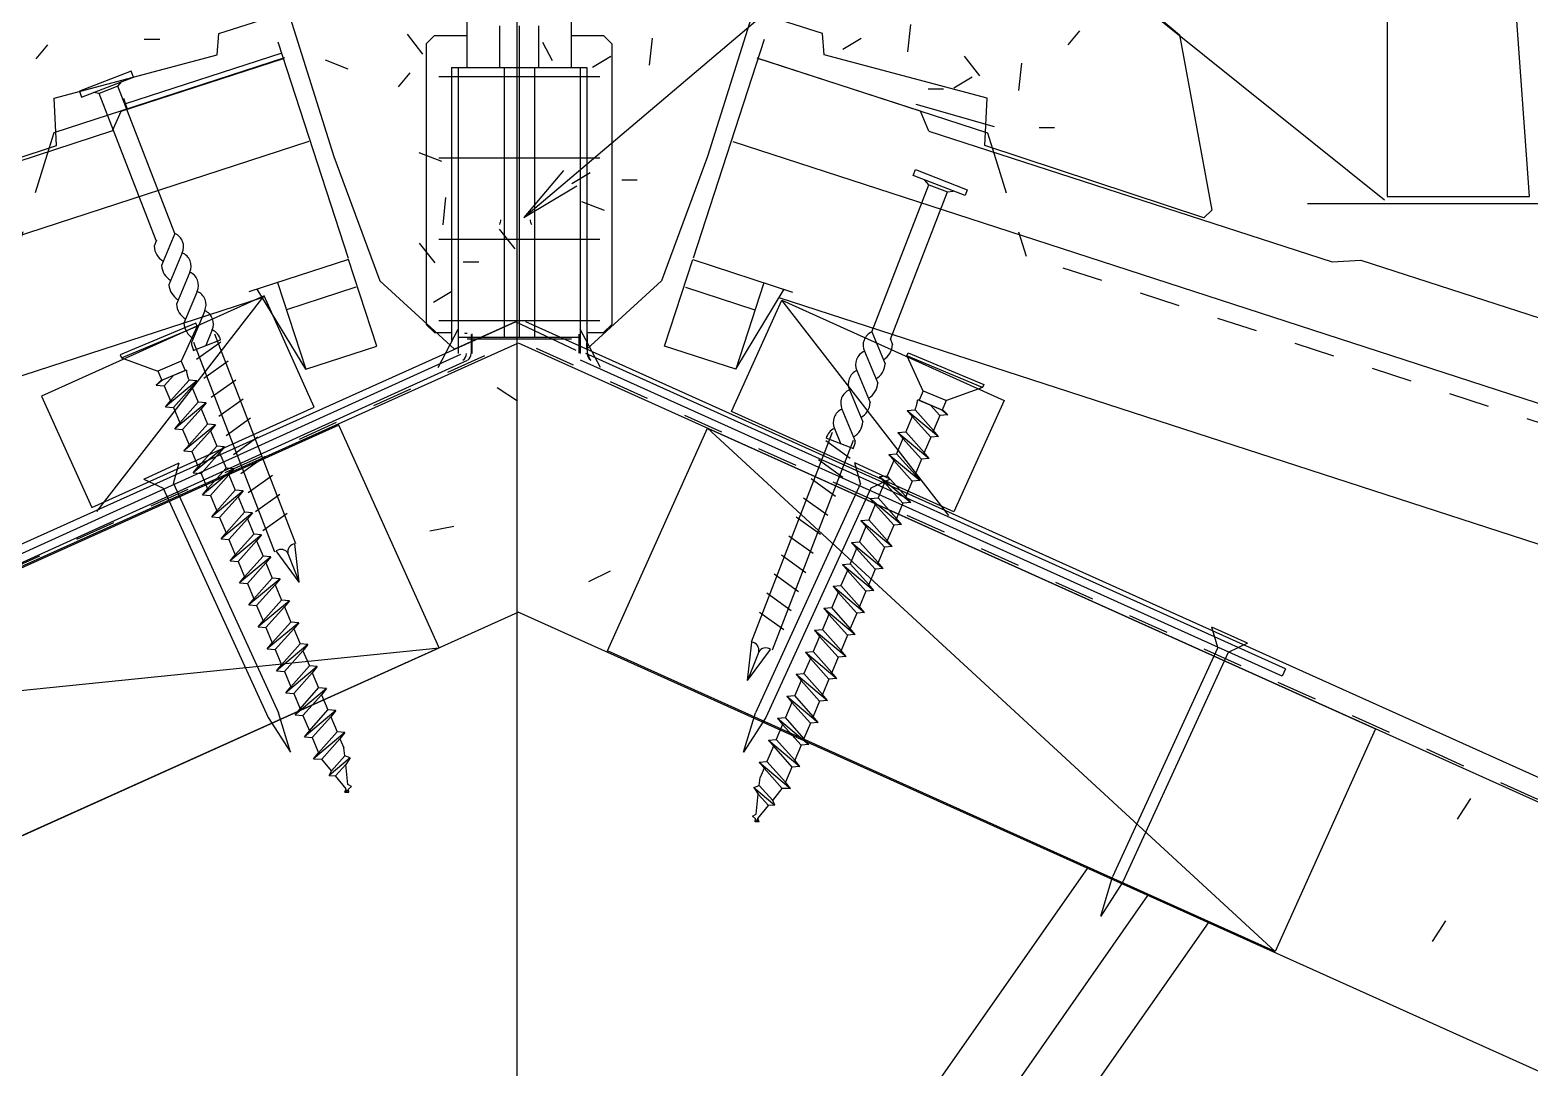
# Model space of a CAD drawing. Extents: x -1727 to 4652, y -2308 to 2357.
# Drawn here: x 663.5 to 847.9, y 470.4 to 597.9 of the extents above; entities that cross this region are included whole.
import ezdxf

# ---------------------------------------------------------------- set-up
doc = ezdxf.new("R2010")
doc.units = 0
doc.header["$LTSCALE"] = 5
for name, pattern in [('DASHDOT', [43, 40, -1, 1, -1]), ('DASHDOTX2', [63, 60, -1, 1, -1]), ('DASHED', [7, 6, -1]), ('DASHED2', [3, 2, -1]), ('DOT', [2, 1, -1])]:
    doc.linetypes.add(name, pattern=pattern)
for name, color, linetype in [('0-1', 7, 'CONTINUOUS'), ('0-2', 7, 'CONTINUOUS'), ('0-3', 7, 'CONTINUOUS'), ('0-4', 7, 'CONTINUOUS')]:
    doc.layers.add(name, color=color, linetype=linetype)

msp = doc.modelspace()

# ---------------------------------------------------------------- linework, layer by layer
at = {"layer": '0-1', "color": 6, "linetype": 'CONTINUOUS'}
for p, q in [((717.2177, 599.4117), (717.2177, 593.2929)), ((730.0177, 599.4117), (730.0177, 593.2929)), ((721.2035, 598.4117), (721.2035, 593.2929)), ((723.6177, 598.4117), (723.6177, 562.5251)), ((726.032, 598.4117), (726.032, 593.2929)), ((712.2177, 596.2117), (713.2177, 597.2117)), ((712.2177, 596.2117), (712.2177, 561.7251)), ((713.2177, 597.2117), (717.2177, 597.2117)), ((730.0177, 597.2117), (734.0177, 597.2117)), ((734.0177, 597.2117), (735.0177, 596.2117)), ((735.0177, 596.2117), (735.0177, 561.7251)), ((715.3381, 593.2929), (731.9693, 593.2929)), ((715.3381, 593.2929), (715.3381, 559.8059)), ((716.1537, 593.2929), (716.1537, 558.1592)), ((721.7952, 593.2929), (721.7952, 560.1592)), ((723.6537, 593.2929), (723.6537, 560.1592)), ((725.5123, 593.2929), (725.5123, 560.1592)), ((731.1537, 593.2929), (731.1537, 558.1592)), ((731.9693, 593.2929), (731.9693, 559.8059)), ((712.2177, 561.7251), (713.2177, 560.7251)), ((713.2177, 560.7251), (715.3022, 560.7251)), ((713.6937, 556.4422), (716.1537, 561.1595)), ((717.746, 560.4873), (717.746, 558.1595)), ((717.8372, 560.5688), (717.8372, 558.151)), ((730.9607, 560.5337), (730.9607, 558.2059)), ((733.6138, 556.4422), (731.1537, 561.1595)), ((731.1537, 560.5337), (731.1537, 558.6808)), ((731.9333, 560.7251), (734.0177, 560.7251)), ((732.0123, 560.4873), (732.0123, 558.1595)), ((734.0177, 560.7251), (735.0177, 561.7251)), ((715.3381, 559.8059), (715.3637, 559.6445)), ((716.1537, 560.1592), (731.1537, 560.1592)), ((717.2537, 559.9592), (730.0537, 559.9592)), ((731.9693, 559.8059), (731.9438, 559.6445)), ((630.7644, 519.2153), (716.4807, 558.0576)), ((631.1771, 518.3048), (717.3041, 557.333)), ((817.3986, 518.49), (731.1879, 557.333)), ((817.8092, 519.4015), (731.8399, 558.1358)), ((817.8092, 519.4015), (817.3986, 518.49)), ((817.8092, 519.4015), (817.3986, 518.49))]:
    msp.add_line(p, q, dxfattribs=at)
at = {"layer": '0-1', "color": 7, "linetype": 'CONTINUOUS'}
for p, q in [((709.8701, 597.385), (711.7657, 594.9473)), ((771.7275, 598.5736), (771.3661, 595.2332)), ((792.5062, 597.7836), (791.0615, 596.0684)), ((665.6712, 596.0712), (664.2266, 594.356)), ((679.4616, 596.747), (677.5657, 596.7472)), ((726.5018, 596.3842), (727.7021, 594.1331)), ((739.993, 596.9035), (739.6315, 593.5632)), ((765.6785, 596.8588), (763.4214, 595.5048)), ((702.6247, 593.0973), (699.8261, 594.181)), ((734.8942, 594.64), (732.6371, 593.286)), ((778.3176, 594.6909), (780.2133, 592.2531)), ((785.3736, 593.8119), (785.0122, 590.4715)), ((710.2082, 592.6453), (708.7635, 590.9301)), ((779.3247, 592.0971), (777.0676, 590.7431)), ((775.7894, 590.6285), (773.8935, 590.6287)), ((789.4355, 585.8668), (787.5397, 585.867)), ((714.1494, 581.7392), (711.3508, 582.8229)), ((732.354, 580.359), (730.0969, 579.005)), ((738.152, 579.4549), (736.2561, 579.4551)), ((714.6004, 577.3155), (714.239, 573.9751)), ((734.1427, 575.7076), (731.3441, 576.7912)), ((721.1905, 573.4328), (723.0862, 570.9951)), ((711.3597, 571.7248), (713.2554, 569.287)), ((718.6623, 569.3704), (716.7664, 569.3706)), ((671.7181, 538.7489), (692.2869, 565.2223)), ((715.3767, 565.7659), (713.1195, 564.4119)), ((776.4664, 538.2322), (755.9023, 564.7093)), ((102.9661, 282.9583), (723.1989, 562.0598)), ((723.1989, 562.0598), (715.6989, 558.6813)), ((730.6237, 558.5191), (723.1989, 562.0598)), ((1342.477, 283.9495), (724.4469, 562.0598))]:
    msp.add_line(p, q, dxfattribs=at)
at = {"layer": '0-1', "color": 4, "linetype": 'CONTINUOUS'}
for p, q in [((675.9411, 592.8467), (669.5807, 590.3851)), ((669.8655, 589.6492), (676.2259, 592.1108)), ((676.2259, 592.1108), (675.9411, 592.8467)), ((669.5807, 590.3851), (669.8655, 589.6492)), ((672.0299, 590.1048), (671.3029, 590.2055)), ((672.0299, 590.1048), (671.3029, 590.2055)), ((674.3196, 590.991), (672.0299, 590.1048)), ((679.0307, 572.0157), (672.0299, 590.1048)), ((674.3196, 590.991), (674.7885, 591.5545)), ((681.3201, 572.9028), (674.3196, 590.991)), ((772.0745, 580.0053), (772.3593, 580.7412)), ((772.3593, 580.7412), (778.7197, 578.2796)), ((778.4349, 577.5437), (772.0745, 580.0053)), ((773.9808, 578.8855), (773.5119, 579.449)), ((766.9803, 560.7973), (773.9808, 578.8855)), ((769.2697, 559.9102), (776.2705, 577.9993)), ((773.9808, 578.8855), (776.2705, 577.9993)), ((776.2705, 577.9993), (776.9975, 578.1)), ((776.2705, 577.9993), (776.9975, 578.1)), ((778.7197, 578.2796), (778.4349, 577.5437)), ((679.0749, 572.0867), (678.7634, 571.3419)), ((681.3201, 572.9028), (679.6787, 568.9769)), ((682.2383, 570.5304), (680.5969, 566.6046)), ((682.2383, 570.5304), (680.5969, 566.6046)), ((683.1564, 568.158), (681.515, 564.2323)), ((683.1564, 568.158), (681.515, 564.2323)), ((684.0745, 565.7857), (682.4332, 561.8599)), ((684.0745, 565.7857), (682.4332, 561.8599)), ((684.9927, 563.4133), (683.3513, 559.4875)), ((684.9927, 563.4133), (683.3513, 559.4875)), ((683.8895, 561.8919), (674.6159, 557.9865)), ((674.7773, 557.6033), (684.0508, 561.5087)), ((684.0508, 561.5087), (682.0876, 557.2073)), ((684.0508, 561.5087), (683.8895, 561.8919)), ((685.9109, 561.041), (685.1117, 559.1297)), ((685.9109, 561.041), (685.1117, 559.1297)), ((686.1941, 560.559), (696.1602, 534.8084)), ((766.9803, 560.7973), (768.6217, 556.8715)), ((683.5505, 558.5255), (686.9396, 559.8371)), ((683.5941, 559.5528), (693.5602, 533.8021)), ((686.9825, 559.5634), (683.99, 557.4163)), ((769.2255, 559.9812), (769.537, 559.2364)), ((674.6159, 557.9865), (674.7773, 557.6033)), ((674.7773, 557.6033), (679.2103, 555.9956)), ((682.0796, 557.2039), (679.2103, 555.9956)), ((682.0796, 557.2039), (682.5667, 556.0473)), ((687.8887, 557.222), (684.8962, 555.075)), ((766.0622, 558.4249), (767.7036, 554.4991)), ((766.0622, 558.4249), (767.7036, 554.4991)), ((771.3021, 557.8691), (771.4635, 558.2523)), ((771.3021, 557.8691), (773.2653, 553.5677)), ((780.5757, 553.9637), (771.3021, 557.8691)), ((771.4635, 558.2523), (780.7371, 554.3469)), ((679.2343, 556.0057), (679.7295, 554.8297)), ((682.7353, 556.1183), (679.5527, 554.778)), ((682.5747, 556.0507), (679.6974, 554.839)), ((681.144, 555.4482), (680.0058, 554.1736)), ((765.144, 556.0526), (766.7854, 552.1268)), ((765.144, 556.0526), (766.7854, 552.1268)), ((679.7848, 554.8757), (679.0407, 554.2556)), ((679.0407, 554.2556), (679.5527, 554.778)), ((679.0407, 554.2556), (680.0058, 554.1736)), ((679.7214, 554.849), (679.7295, 554.8297)), ((680.0058, 554.1736), (680.7829, 552.3284)), ((684.0244, 554.7954), (680.1672, 551.5807)), ((680.7829, 552.3284), (683.0593, 554.8774)), ((683.4087, 554.0478), (681.1323, 551.4987)), ((684.0244, 554.7954), (683.0593, 554.8774)), ((684.0244, 554.7954), (683.4087, 554.0478)), ((683.4087, 554.0478), (684.1971, 552.1758)), ((688.7948, 554.8806), (685.8023, 552.7336)), ((764.2259, 553.6802), (765.8672, 549.7544)), ((764.2259, 553.6802), (765.8672, 549.7544)), ((773.2734, 553.5643), (772.7863, 552.4076)), ((773.2734, 553.5643), (776.1427, 552.3559)), ((780.5757, 553.9637), (776.1427, 552.3559)), ((780.7371, 554.3469), (780.5757, 553.9637)), ((680.1672, 551.5807), (680.7829, 552.3284)), ((680.1672, 551.5807), (681.1323, 551.4987)), ((681.1323, 551.4987), (681.9206, 549.6268)), ((685.1621, 552.0938), (681.305, 548.8791)), ((681.9206, 549.6268), (684.1971, 552.1758)), ((684.5465, 551.3462), (682.27, 548.7971)), ((685.1621, 552.0938), (684.1971, 552.1758)), ((685.1621, 552.0938), (684.5465, 551.3462)), ((684.5465, 551.3462), (685.3348, 549.4742)), ((689.701, 552.5393), (686.7085, 550.3923)), ((763.3077, 551.3078), (764.9491, 547.3821)), ((763.3077, 551.3078), (764.9491, 547.3821)), ((771.3286, 551.1558), (772.2936, 551.2378)), ((774.5701, 548.6887), (772.2936, 551.2378)), ((772.6177, 552.4786), (775.8002, 551.1384)), ((772.7782, 552.411), (775.6556, 551.1993)), ((774.209, 551.8085), (775.3472, 550.534)), ((775.5682, 551.2361), (776.3122, 550.616)), ((776.1187, 552.366), (775.6235, 551.19)), ((681.305, 548.8791), (681.9206, 549.6268)), ((686.2998, 549.3922), (682.4427, 546.1775)), ((683.0584, 546.9252), (685.3348, 549.4742)), ((686.2998, 549.3922), (685.3348, 549.4742)), ((686.2998, 549.3922), (685.6842, 548.6446)), ((690.6072, 550.1979), (687.6146, 548.051)), ((771.9443, 550.4081), (771.1559, 548.5362)), ((771.3286, 551.1558), (771.9443, 550.4081)), ((771.3286, 551.1558), (775.1857, 547.941)), ((771.9443, 550.4081), (774.2207, 547.8591)), ((775.3472, 550.534), (774.5701, 548.6887)), ((776.3122, 550.616), (775.3472, 550.534)), ((775.6316, 551.2094), (775.6235, 551.19)), ((776.3122, 550.616), (775.8002, 551.1384)), ((681.305, 548.8791), (682.27, 548.7971)), ((682.27, 548.7971), (683.0584, 546.9252)), ((685.6842, 548.6446), (683.4078, 546.0955)), ((685.6842, 548.6446), (686.4725, 546.7726)), ((691.5133, 547.8565), (688.5208, 545.7096)), ((762.1063, 548.4535), (752.1403, 522.7029)), ((764.7499, 546.42), (761.3608, 547.7317)), ((762.3896, 548.9355), (763.1887, 547.0242)), ((762.3896, 548.9355), (763.1887, 547.0242)), ((770.8065, 547.7065), (770.0182, 545.8346)), ((770.1909, 548.4542), (771.1559, 548.5362)), ((770.1909, 548.4542), (770.8065, 547.7065)), ((770.1909, 548.4542), (774.048, 545.2394)), ((770.8065, 547.7065), (773.083, 545.1575)), ((773.4324, 545.9871), (771.1559, 548.5362)), ((774.2207, 547.8591), (773.4324, 545.9871)), ((775.1857, 547.941), (774.2207, 547.8591)), ((775.1857, 547.941), (774.5701, 548.6887)), ((682.4427, 546.1775), (683.0584, 546.9252)), ((682.4427, 546.1775), (683.4078, 546.0955)), ((683.4078, 546.0955), (684.1961, 544.2236)), ((683.4078, 546.0955), (684.1961, 544.2236)), ((687.4376, 546.6906), (683.5804, 543.4759)), ((684.1961, 544.2236), (686.4725, 546.7726)), ((686.8219, 545.943), (684.5455, 543.3939)), ((687.4376, 546.6906), (686.4725, 546.7726)), ((687.4376, 546.6906), (686.8219, 545.943)), ((686.8219, 545.943), (687.6102, 544.071)), ((764.7063, 547.4473), (754.7402, 521.6967)), ((761.3179, 547.4579), (764.3104, 545.3109)), ((769.0531, 545.7526), (770.0182, 545.8346)), ((769.0531, 545.7526), (769.6688, 545.0049)), ((769.0531, 545.7526), (772.9103, 542.5378)), ((772.2946, 543.2855), (770.0182, 545.8346)), ((774.048, 545.2394), (773.4324, 545.9871)), ((677.5062, 542.7234), (681.8696, 544.7243)), ((683.5804, 543.4759), (684.1961, 544.2236)), ((688.5753, 543.989), (684.7182, 540.7743)), ((685.3338, 541.522), (687.6102, 544.071)), ((688.5753, 543.989), (687.6102, 544.071)), ((688.5753, 543.989), (687.9596, 543.2414)), ((692.4194, 545.5153), (689.4269, 543.3682)), ((760.4117, 545.1165), (763.4042, 542.9695)), ((769.244, 542.7234), (764.8806, 544.7243)), ((769.6688, 545.0049), (768.8805, 543.133)), ((769.6688, 545.0049), (771.9452, 542.4559)), ((773.083, 545.1575), (772.2946, 543.2855)), ((774.048, 545.2394), (773.083, 545.1575)), ((681.1572, 542.1977), (694.0762, 514.018)), ((683.5804, 543.4759), (684.5455, 543.3939)), ((684.5455, 543.3939), (685.3338, 541.522)), ((687.9596, 543.2414), (685.6832, 540.6923)), ((687.9596, 543.2414), (688.748, 541.3694)), ((693.3256, 543.1739), (690.3331, 541.0269)), ((765.593, 542.1977), (752.674, 514.018)), ((759.5056, 542.7752), (762.4981, 540.6281)), ((768.5311, 542.3033), (767.7427, 540.4314)), ((767.9154, 543.051), (768.8805, 543.133)), ((767.9154, 543.051), (771.7726, 539.8363)), ((767.9154, 543.051), (768.5311, 542.3033)), ((768.5311, 542.3033), (770.8075, 539.7543)), ((771.1569, 540.5839), (768.8805, 543.133)), ((771.9452, 542.4559), (771.1569, 540.5839)), ((771.9452, 542.4559), (771.1569, 540.5839)), ((772.9103, 542.5378), (771.9452, 542.4559)), ((772.9103, 542.5378), (772.2946, 543.2855)), ((679.8852, 541.6134), (692.8041, 513.4348)), ((684.7182, 540.7743), (685.3338, 541.522)), ((684.7182, 540.7743), (685.6832, 540.6923)), ((685.6832, 540.6923), (686.4715, 538.8204)), ((689.713, 541.2875), (685.8559, 538.0727)), ((686.4715, 538.8204), (688.748, 541.3694)), ((689.0974, 540.5398), (686.8209, 537.9907)), ((689.713, 541.2875), (688.748, 541.3694)), ((689.713, 541.2875), (689.0974, 540.5398)), ((689.0974, 540.5398), (689.8857, 538.6678)), ((694.2318, 540.8325), (691.2393, 538.6855)), ((766.865, 541.6134), (753.9461, 513.4348)), ((758.5994, 540.4338), (761.5919, 538.2869)), ((766.7777, 540.3494), (767.7427, 540.4314)), ((766.7777, 540.3494), (767.3933, 539.6017)), ((766.7777, 540.3494), (770.6348, 537.1347)), ((770.0192, 537.8823), (767.7427, 540.4314)), ((771.7726, 539.8363), (771.1569, 540.5839)), ((685.8559, 538.0727), (686.4715, 538.8204)), ((690.8508, 538.5859), (686.9936, 535.3711)), ((687.6093, 536.1188), (689.8857, 538.6678)), ((690.8508, 538.5859), (689.8857, 538.6678)), ((690.8508, 538.5859), (690.2351, 537.8382)), ((695.1379, 538.4912), (692.1454, 536.3442)), ((767.3933, 539.6017), (766.605, 537.7298)), ((767.3933, 539.6017), (769.6698, 537.0527)), ((770.8075, 539.7543), (770.0192, 537.8823)), ((771.7726, 539.8363), (770.8075, 539.7543)), ((685.8559, 538.0727), (686.8209, 537.9907)), ((686.8209, 537.9907), (687.6093, 536.1188)), ((690.2351, 537.8382), (687.9587, 535.2891)), ((690.2351, 537.8382), (691.0234, 535.9662)), ((757.6933, 538.0924), (760.6858, 535.9455)), ((766.2556, 536.9001), (765.4673, 535.0282)), ((765.6399, 537.6478), (766.605, 537.7298)), ((765.6399, 537.6478), (766.2556, 536.9001)), ((765.6399, 537.6478), (769.4971, 534.4331)), ((766.2556, 536.9001), (768.532, 534.3511)), ((768.8814, 535.1807), (766.605, 537.7298)), ((769.6698, 537.0527), (768.8814, 535.1807)), ((770.6348, 537.1347), (769.6698, 537.0527)), ((770.6348, 537.1347), (770.0192, 537.8823)), ((686.9936, 535.3711), (687.6093, 536.1188)), ((686.9936, 535.3711), (687.9587, 535.2891)), ((687.9587, 535.2891), (688.747, 533.4172)), ((691.9885, 535.8843), (688.1313, 532.6695)), ((688.747, 533.4172), (691.0234, 535.9662)), ((691.3728, 535.1366), (689.0964, 532.5875)), ((691.9885, 535.8843), (691.0234, 535.9662)), ((691.9885, 535.8843), (691.3728, 535.1366)), ((691.3728, 535.1366), (692.1612, 533.2647)), ((696.5846, 530.0593), (696.0761, 534.7755)), ((756.7871, 535.7511), (759.7796, 533.6041)), ((764.5022, 534.9462), (765.4673, 535.0282)), ((764.5022, 534.9462), (765.1179, 534.1985)), ((764.5022, 534.9462), (768.3594, 531.7315)), ((767.7437, 532.4791), (765.4673, 535.0282)), ((769.4971, 534.4331), (768.8814, 535.1807)), ((688.1313, 532.6695), (688.747, 533.4172)), ((693.1262, 533.1827), (689.2691, 529.9679)), ((689.8847, 530.7156), (692.1612, 533.2647)), ((693.1262, 533.1827), (692.1612, 533.2647)), ((693.1262, 533.1827), (692.5106, 532.435)), ((696.5846, 530.0593), (693.7864, 533.8894)), ((695.222, 533.5801), (696.5846, 530.0593)), ((755.881, 533.4098), (758.8735, 531.2628)), ((765.1179, 534.1985), (764.3295, 532.3266)), ((765.1179, 534.1985), (767.3943, 531.6495)), ((768.532, 534.3511), (767.7437, 532.4791)), ((769.4971, 534.4331), (768.532, 534.3511)), ((688.1313, 532.6695), (689.0964, 532.5875)), ((689.0964, 532.5875), (689.8847, 530.7156)), ((692.5106, 532.435), (690.2341, 529.8859)), ((692.5106, 532.435), (693.2989, 530.5631)), ((754.9748, 531.0684), (757.9673, 528.9214)), ((763.9801, 531.4969), (763.1918, 529.625)), ((763.3645, 532.2446), (764.3295, 532.3266)), ((763.3645, 532.2446), (763.9801, 531.4969)), ((763.3645, 532.2446), (767.2216, 529.0299)), ((763.9801, 531.4969), (766.2566, 528.9479)), ((766.606, 529.7776), (764.3295, 532.3266)), ((767.3943, 531.6495), (766.606, 529.7776)), ((768.3594, 531.7315), (767.3943, 531.6495)), ((768.3594, 531.7315), (767.7437, 532.4791)), ((689.2691, 529.9679), (689.8847, 530.7156)), ((689.2691, 529.9679), (690.2341, 529.8859)), ((690.2341, 529.8859), (691.0225, 528.014)), ((694.264, 530.4811), (690.4068, 527.2663)), ((691.0225, 528.014), (693.2989, 530.5631)), ((693.6483, 529.7334), (691.3719, 527.1843)), ((694.264, 530.4811), (693.2989, 530.5631)), ((694.264, 530.4811), (693.6483, 529.7334)), ((693.6483, 529.7334), (694.4366, 527.8615)), ((762.2268, 529.543), (763.1918, 529.625)), ((762.2268, 529.543), (762.8424, 528.7953)), ((762.2268, 529.543), (766.0839, 526.3283)), ((765.4682, 527.076), (763.1918, 529.625)), ((767.2216, 529.0299), (766.606, 529.7776)), ((690.4068, 527.2663), (691.0225, 528.014)), ((695.4017, 527.7795), (691.5445, 524.5647)), ((692.1602, 525.3124), (694.4366, 527.8615)), ((695.4017, 527.7795), (694.4366, 527.8615)), ((695.4017, 527.7795), (694.786, 527.0318)), ((754.0687, 528.7271), (757.0612, 526.5801)), ((762.8424, 528.7953), (762.0541, 526.9234)), ((762.8424, 528.7953), (765.1188, 526.2463)), ((766.2566, 528.9479), (765.4682, 527.076)), ((767.2216, 529.0299), (766.2566, 528.9479)), ((690.4068, 527.2663), (691.3719, 527.1843)), ((691.3719, 527.1843), (692.1602, 525.3124)), ((694.786, 527.0318), (692.5096, 524.4828)), ((694.786, 527.0318), (695.5744, 525.1599)), ((753.1625, 526.3857), (756.155, 524.2387)), ((761.7047, 526.0937), (760.9164, 524.2218)), ((761.089, 526.8414), (762.0541, 526.9234)), ((761.089, 526.8414), (761.7047, 526.0937)), ((761.089, 526.8414), (764.9462, 523.6267)), ((761.7047, 526.0937), (763.9811, 523.5447)), ((764.3305, 524.3744), (762.0541, 526.9234)), ((765.1188, 526.2463), (764.3305, 524.3744)), ((766.0839, 526.3283), (765.1188, 526.2463)), ((766.0839, 526.3283), (765.4682, 527.076)), ((691.5445, 524.5647), (692.1602, 525.3124)), ((691.5445, 524.5647), (692.5096, 524.4828)), ((692.5096, 524.4828), (693.2979, 522.6108)), ((696.5394, 525.0779), (692.6823, 521.8631)), ((693.2979, 522.6108), (695.5744, 525.1599)), ((695.9238, 524.3302), (693.6473, 521.7812)), ((696.5394, 525.0779), (695.5744, 525.1599)), ((696.5394, 525.0779), (695.9238, 524.3302)), ((695.9238, 524.3302), (696.7121, 522.4583)), ((759.9513, 524.1398), (760.9164, 524.2218)), ((759.9513, 524.1398), (760.567, 523.3921)), ((759.9513, 524.1398), (763.8084, 520.9251)), ((763.1928, 521.6728), (760.9164, 524.2218)), ((764.9462, 523.6267), (763.9811, 523.5447)), ((764.9462, 523.6267), (764.3305, 524.3744)), ((813.1458, 522.5427), (808.7824, 524.5436)), ((692.6823, 521.8631), (693.2979, 522.6108)), ((692.6823, 521.8631), (693.6473, 521.7812)), ((693.6473, 521.7812), (694.4357, 519.9092)), ((697.6771, 522.3763), (693.82, 519.1615)), ((694.4357, 519.9092), (696.7121, 522.4583)), ((697.6771, 522.3763), (696.7121, 522.4583)), ((697.6771, 522.3763), (697.0615, 521.6286)), ((751.7159, 517.9539), (752.2243, 522.6701)), ((751.7159, 517.9539), (754.514, 521.7839)), ((760.567, 523.3921), (759.7786, 521.5202)), ((760.567, 523.3921), (762.8434, 520.8431)), ((763.9811, 523.5447), (763.1928, 521.6728)), ((809.4948, 522.017), (796.5758, 493.8373)), ((693.82, 519.1615), (694.4357, 519.9092)), ((697.0615, 521.6286), (694.785, 519.0796)), ((697.0615, 521.6286), (697.8498, 519.7567)), ((753.0785, 521.4746), (751.7159, 517.9539)), ((759.4292, 520.6905), (758.6409, 518.8186)), ((758.8136, 521.4382), (759.7786, 521.5202)), ((758.8136, 521.4382), (759.4292, 520.6905)), ((758.8136, 521.4382), (762.6707, 518.2235)), ((759.4292, 520.6905), (761.7057, 518.1415)), ((762.0551, 518.9712), (759.7786, 521.5202)), ((762.8434, 520.8431), (762.0551, 518.9712)), ((763.8084, 520.9251), (762.8434, 520.8431)), ((763.8084, 520.9251), (763.1928, 521.6728)), ((810.7668, 521.4328), (797.8479, 493.2541)), ((693.82, 519.1615), (694.785, 519.0796)), ((694.785, 519.0796), (695.5734, 517.2076)), ((698.8149, 519.6747), (694.9577, 516.4599)), ((695.5734, 517.2076), (697.8498, 519.7567)), ((698.1992, 518.927), (695.9228, 516.378)), ((698.8149, 519.6747), (697.8498, 519.7567)), ((698.8149, 519.6747), (698.1992, 518.927)), ((698.1992, 518.927), (698.9875, 517.0551)), ((757.6758, 518.7366), (758.6409, 518.8186)), ((757.6758, 518.7366), (758.2915, 517.989)), ((757.6758, 518.7366), (761.533, 515.5219)), ((760.9173, 516.2696), (758.6409, 518.8186)), ((761.7057, 518.1415), (760.9173, 516.2696)), ((762.6707, 518.2235), (761.7057, 518.1415)), ((762.6707, 518.2235), (762.0551, 518.9712)), ((694.9577, 516.4599), (695.5734, 517.2076)), ((694.9577, 516.4599), (695.9228, 516.378)), ((695.9228, 516.378), (696.7111, 514.506)), ((699.9526, 516.9731), (696.0954, 513.7584)), ((696.7111, 514.506), (698.9875, 517.0551)), ((699.3369, 516.2254), (697.0605, 513.6764)), ((699.9526, 516.9731), (698.9875, 517.0551)), ((699.9526, 516.9731), (699.3369, 516.2254)), ((699.3369, 516.2254), (700.1253, 514.3535)), ((758.2915, 517.989), (757.5032, 516.117)), ((758.2915, 517.989), (760.5679, 515.4399)), ((761.533, 515.5219), (760.9173, 516.2696)), ((696.0954, 513.7584), (696.7111, 514.506)), ((757.1538, 515.2874), (756.3654, 513.4154)), ((756.5381, 516.035), (757.5032, 516.117)), ((756.5381, 516.035), (757.1538, 515.2874)), ((756.5381, 516.035), (760.3953, 512.8203)), ((757.1538, 515.2874), (759.4302, 512.7383)), ((759.7796, 513.568), (757.5032, 516.117)), ((760.5679, 515.4399), (759.7796, 513.568)), ((761.533, 515.5219), (760.5679, 515.4399)), ((692.8041, 513.4348), (695.5244, 509.1813)), ((695.5244, 509.1813), (694.0762, 514.018)), ((696.0954, 513.7584), (697.0605, 513.6764)), ((697.0605, 513.6764), (697.8488, 511.8044)), ((701.0903, 514.2715), (697.2332, 511.0568)), ((697.8488, 511.8044), (700.1253, 514.3535)), ((700.4747, 513.5238), (698.1982, 510.9748)), ((701.0903, 514.2715), (700.1253, 514.3535)), ((701.0903, 514.2715), (700.4747, 513.5238)), ((700.4747, 513.5238), (701.263, 511.6519)), ((751.2258, 509.1813), (752.674, 514.018)), ((753.9461, 513.4348), (751.2258, 509.1813)), ((756.016, 512.5858), (755.2277, 510.7138)), ((755.4004, 513.3334), (756.3654, 513.4154)), ((755.4004, 513.3334), (756.016, 512.5858)), ((755.4004, 513.3334), (759.2575, 510.1187)), ((756.016, 512.5858), (758.2925, 510.0367)), ((758.6419, 510.8664), (756.3654, 513.4154)), ((759.4302, 512.7383), (758.6419, 510.8664)), ((760.3953, 512.8203), (759.4302, 512.7383)), ((760.3953, 512.8203), (759.7796, 513.568)), ((697.2332, 511.0568), (697.8488, 511.8044)), ((697.2332, 511.0568), (698.1982, 510.9748)), ((698.1982, 510.9748), (698.9866, 509.1028)), ((702.2281, 511.5699), (698.3709, 508.3552)), ((698.9866, 509.1028), (701.263, 511.6519)), ((701.6124, 510.8222), (699.3802, 508.3227)), ((702.2281, 511.5699), (701.263, 511.6519)), ((702.2281, 511.5699), (701.6124, 510.8222)), ((701.6124, 510.8222), (702.0912, 509.6853)), ((754.2626, 510.6318), (755.2277, 510.7138)), ((757.5041, 508.1648), (755.2277, 510.7138)), ((759.2575, 510.1187), (758.6419, 510.8664)), ((698.3709, 508.3552), (698.9866, 509.1028)), ((702.1992, 508.7246), (702.0912, 509.6853)), ((754.8783, 509.8842), (754.09, 508.0122)), ((754.2626, 510.6318), (758.1198, 507.4171)), ((754.2626, 510.6318), (754.8783, 509.8842)), ((754.8783, 509.8842), (757.1547, 507.3351)), ((758.2925, 510.0367), (757.5041, 508.1648)), ((759.2575, 510.1187), (758.2925, 510.0367)), ((698.3709, 508.3552), (699.3802, 508.3227)), ((700.5558, 506.8844), (699.3802, 508.3227)), ((702.8812, 508.4644), (700.2832, 506.2992)), ((700.5558, 506.8844), (702.1992, 508.7246)), ((702.3211, 507.6402), (701.0768, 506.2469)), ((702.8812, 508.4644), (702.1992, 508.7246)), ((702.8812, 508.4644), (702.3211, 507.6402)), ((702.5962, 505.1936), (702.3211, 507.6402)), ((753.1249, 507.9303), (754.09, 508.0122)), ((753.1249, 507.9303), (756.9821, 504.7155)), ((753.1249, 507.9303), (753.7406, 507.1826)), ((753.7406, 507.1826), (753.2618, 506.0457)), ((753.7406, 507.1826), (755.9728, 504.6831)), ((756.3664, 505.4632), (754.09, 508.0122)), ((757.1547, 507.3351), (756.3664, 505.4632)), ((758.1198, 507.4171), (757.1547, 507.3351)), ((758.1198, 507.4171), (757.5041, 508.1648)), ((700.2832, 506.2992), (700.5558, 506.8844)), ((700.2832, 506.2992), (701.0768, 506.2469)), ((702.3741, 504.6597), (701.0768, 506.2469)), ((703.0496, 504.955), (702.5962, 505.1936)), ((753.1538, 505.085), (753.2618, 506.0457)), ((756.9821, 504.7155), (756.3664, 505.4632)), ((702.1993, 504.2392), (702.3741, 504.6597)), ((702.1993, 504.2392), (702.5065, 504.4978)), ((702.1993, 504.2392), (702.7012, 504.2595)), ((702.7012, 504.2595), (702.5065, 504.4978)), ((702.6599, 504.6269), (703.0496, 504.955)), ((702.7012, 504.2595), (702.6599, 504.6269)), ((752.4718, 504.8247), (753.1538, 505.085)), ((752.4718, 504.8247), (755.0697, 502.6595)), ((752.4718, 504.8247), (753.0319, 504.0006)), ((752.7568, 501.5539), (753.0319, 504.0006)), ((753.0319, 504.0006), (754.2762, 502.6073)), ((754.7972, 503.2448), (753.1538, 505.085)), ((754.7972, 503.2448), (755.9728, 504.6831)), ((756.9821, 504.7155), (755.9728, 504.6831)), ((752.3033, 501.3153), (752.7568, 501.5539)), ((752.9788, 501.02), (754.2762, 502.6073)), ((755.0697, 502.6595), (754.2762, 502.6073)), ((755.0697, 502.6595), (754.7972, 503.2448)), ((752.6931, 500.9873), (752.3033, 501.3153)), ((752.6517, 500.6198), (752.6931, 500.9873)), ((752.6517, 500.6198), (752.8465, 500.8581)), ((753.1537, 500.5995), (752.6517, 500.6198)), ((753.1537, 500.5995), (752.8465, 500.8581)), ((753.1537, 500.5995), (752.9788, 501.02)), ((795.1276, 489.0006), (796.5758, 493.8373)), ((797.8479, 493.2541), (795.1276, 489.0006))]:
    msp.add_line(p, q, dxfattribs=at)
at = {"layer": '0-1', "color": 6, "linetype": 'DASHDOTX2'}
for p, q in [((733.5315, 592.1592), (713.776, 592.1592)), ((732.4315, 592.1592), (714.876, 592.1592)), ((733.5315, 582.1592), (713.776, 582.1592)), ((732.4315, 582.1592), (714.876, 582.1592)), ((733.5315, 572.1592), (713.776, 572.1592)), ((732.4315, 572.1592), (714.876, 572.1592)), ((733.5315, 562.1592), (713.776, 562.1592)), ((732.4315, 562.1592), (714.876, 562.1592))]:
    msp.add_line(p, q, dxfattribs=at)
at = {"layer": '0-1', "color": 6, "linetype": 'DASHED'}
msp.add_line((716.9842, 560.6592), (717.2537, 560.6592), dxfattribs=at)
at = {"layer": '0-1', "color": 7, "linetype": 'DOT'}
for p in [(103.8861, 280.9108), (1341.2958, 281.7651)]:
    msp.add_line(p, (723.5402, 559.7519), dxfattribs=at)
at = {"layer": '0-1', "color": 4, "linetype": 'DASHED2'}
for p, q in [((681.1572, 542.1977), (681.8696, 544.7243)), ((765.593, 542.1977), (764.8806, 544.7243)), ((677.5062, 542.7234), (679.8852, 541.6134)), ((769.244, 542.7234), (766.865, 541.6134)), ((809.4948, 522.017), (808.7824, 524.5436)), ((813.1458, 522.5427), (810.7668, 521.4328))]:
    msp.add_line(p, q, dxfattribs=at)
at = {"layer": '0-1', "color": 7, "linetype": 'CONTINUOUS'}
for points in [[(699.3086, 631.9899), (684.7087, 631.3892), (677.242, 626.1625), (642.8312, 597.2954), (638.8941, 575.781), (639.8626, 574.8125), (666.7871, 583.7228), (666.5012, 589.5093), (686.5264, 594.8615), (686.7383, 597.4755), (695.2611, 600.1873), (700.8784, 582.3668), (706.4958, 567.0645), (715.6989, 558.6813)], [(748.3365, 631.9899), (762.9364, 631.3892), (770.4031, 626.1625), (804.8139, 597.2954), (808.751, 575.781), (807.7825, 574.8125), (780.858, 583.7228), (781.1439, 589.5093), (761.1187, 594.8615), (760.9068, 597.4755), (752.384, 600.1873), (746.7667, 582.3668), (741.1493, 567.0645), (731.9462, 558.6813)]]:
    msp.add_lwpolyline(points, dxfattribs=at)
at = {"layer": '0-1', "color": 3, "linetype": 'CONTINUOUS'}
for points in [[(664.9382, 552.8906), (671.1046, 539.2163), (698.4523, 551.548), (692.2869, 565.2223), (664.9382, 552.8906)], [(783.2487, 552.3727), (777.0799, 538.6995), (749.7345, 551.0361), (755.9023, 564.7093), (783.2487, 552.3727)]]:
    msp.add_lwpolyline(points, close=True, dxfattribs=at)
at = {"layer": '0-1', "color": 4, "linetype": 'CONTINUOUS'}
for points in [[(682.7353, 556.1183), (682.7425, 556.0526), (682.7507, 555.9871), (682.7599, 555.9218), (682.7702, 555.8566), (682.7815, 555.7917), (682.7938, 555.727), (682.8071, 555.6625), (682.8213, 555.5983), (682.8366, 555.5344), (682.8529, 555.4707), (682.8702, 555.4073), (682.8885, 555.3442), (682.9078, 555.2815), (682.9281, 555.219), (682.9493, 555.1569), (682.9715, 555.0952), (682.9947, 555.0338), (683.0189, 554.9728), (683.044, 554.9122), (683.07, 554.852)], [(772.2829, 551.2123), (772.309, 551.2725), (772.3341, 551.3331), (772.3583, 551.3941), (772.3815, 551.4555), (772.4037, 551.5173), (772.4249, 551.5794), (772.4452, 551.6418), (772.4644, 551.7046), (772.4827, 551.7677), (772.5, 551.831), (772.5163, 551.8947), (772.5316, 551.9587), (772.5459, 552.0229), (772.5592, 552.0874), (772.5715, 552.1521), (772.5828, 552.217), (772.593, 552.2821), (772.6023, 552.3475), (772.6105, 552.413), (772.6177, 552.4786)]]:
    msp.add_lwpolyline(points, dxfattribs=at)
at = {"layer": '0-1', "color": 7, "linetype": 'CONTINUOUS'}
for centre, start, end in [((720.1989, 574.5912), 331.631, 360), ((726.1989, 574.5912), 180, 208.369)]:
    msp.add_arc(centre, 1.2, start, end, dxfattribs=at)
at = {"layer": '0-1', "color": 4, "linetype": 'CONTINUOUS'}
for centre, radius, start, end in [((680.6046, 571.2619), 1.79, 335.8763, 426.4387), ((681.0573, 571.4828), 2.2981, 183.5154, 239.817), ((681.5227, 568.8896), 1.79, 335.8763, 426.4387), ((681.9726, 569.1179), 2.2981, 183.5154, 239.817), ((682.4409, 566.5173), 1.79, 335.8763, 426.4387), ((682.8907, 566.7455), 2.2981, 183.5154, 239.817), ((683.8089, 564.3732), 2.2981, 183.5154, 239.817), ((683.359, 564.145), 1.79, 335.8763, 426.4387), ((684.2772, 561.7725), 1.79, 335.8763, 426.4387), ((684.727, 562.0008), 2.2981, 183.5154, 239.817), ((685.1953, 559.4002), 1.79, 14.0306, 66.4387), ((767.6958, 559.1565), 1.79, 113.5613, 204.1237), ((685.6452, 559.6285), 2.2981, 183.5154, 207.9698), ((767.2431, 559.3773), 2.2981, 300.183, 356.4846), ((766.7777, 556.7841), 1.79, 113.5613, 204.1237), ((766.3278, 557.0124), 2.2981, 300.183, 356.4846), ((765.8595, 554.4118), 1.79, 113.5613, 204.1237), ((764.9414, 552.0395), 1.79, 113.5613, 204.1237), ((765.4097, 554.6401), 2.2981, 300.183, 356.4846), ((764.0232, 549.6671), 1.79, 113.5613, 204.1237), ((764.4916, 552.2677), 2.2981, 300.183, 356.4846), ((763.5734, 549.8953), 2.2981, 300.183, 356.4846), ((763.1051, 547.2947), 1.79, 113.5613, 165.9694), ((762.6552, 547.523), 2.2981, 332.0302, 356.4846), ((696.1585, 533.8138), 0.9653, 94.9262, 193.9954), ((694.3721, 533.1225), 0.9653, 28.3196, 127.3888), ((752.1419, 521.7084), 0.9653, 346.0046, 445.0738), ((753.9283, 521.017), 0.9653, 52.6112, 151.6804)]:
    msp.add_arc(centre, radius, start, end, dxfattribs=at)
at = {"layer": '0-1', "color": 6, "linetype": 'DASHED'}
msp.add_arc((716.9842, 560.7092), 0.05, 206.8972, 270, dxfattribs=at)
at = {"layer": '0-1', "color": 6, "linetype": 'CONTINUOUS'}
for centre, radius, start, end in [((735.6282, 559.1446), 3.7182, 172.2745, 210.0571), ((716.1537, 558.1595), 1, 304.9144, 360), ((716.746, 558.1595), 1, 304.9144, 360), ((733.0123, 558.1595), 1, 180, 235.0856)]:
    msp.add_arc(centre, radius, start, end, dxfattribs=at)
at = {"layer": '0-2', "color": 2, "linetype": 'CONTINUOUS'}
for p, q in [((735.0707, 653.183), (829.9987, 577.037)), ((847.8107, 577.426), (844.5517, 623.056)), ((830.3107, 600.504), (830.3107, 577.426)), ((693.996, 596.4488), (702.6271, 569.8602)), ((753.7502, 596.7138), (745.0262, 569.8544)), ((694.8103, 594.4762), (666.4617, 585.2737)), ((674.7062, 587.9336), (694.668, 594.4081)), ((694.4618, 595.0439), (675.2517, 588.8131)), ((752.8472, 594.4691), (781.1943, 585.2618)), ((772.9502, 587.9231), (752.9894, 594.401)), ((675.0181, 589.5333), (675.4579, 588.1774)), ((772.4048, 588.8027), (781.9993, 586.0388)), ((673.6535, 585.4895), (674.7062, 587.9336)), ((774.0025, 585.4789), (772.9502, 587.9231)), ((673.6535, 585.4895), (624.1033, 569.4181)), ((666.4617, 585.2737), (665.6404, 582.657)), ((774.0025, 585.4789), (823.5499, 569.399)), ((781.1943, 585.2618), (782.0151, 582.645)), ((697.7705, 584.1888), (392.4157, 485.0665)), ((749.8852, 584.1822), (1055.2232, 485.0081)), ((830.3107, 577.426), (847.8107, 577.426)), ((702.6808, 569.695), (690.4146, 565.7132)), ((706.1366, 559.0491), (702.6808, 569.695)), ((741.5148, 559.0439), (744.9725, 569.6893)), ((744.9725, 569.6893), (757.238, 565.7054)), ((823.5499, 569.399), (827.1024, 569.6363)), ((827.1024, 569.6363), (1053.2871, 496.1716)), ((697.4029, 556.2139), (691.4379, 566.0454)), ((693.947, 566.8599), (697.4029, 556.2139)), ((703.582, 566.2864), (695.034, 563.5116)), ((744.0707, 566.2808), (752.6183, 563.5045)), ((753.7058, 566.8527), (750.2481, 556.2073)), ((750.2481, 556.2073), (756.2147, 566.0377)), ((374.1946, 461.9144), (692.0635, 565.0143)), ((1073.4404, 461.8529), (755.589, 565.0068)), ((697.4029, 556.2139), (706.1366, 559.0491)), ((750.2481, 556.2073), (741.5148, 559.0439))]:
    msp.add_line(p, q, dxfattribs=at)
at = {"layer": '0-2', "color": 2, "linetype": 'DOT'}
for p, q in [((665.6404, 582.657), (661.7089, 570.1303)), ((782.0151, 582.645), (785.9445, 570.1175)), ((1080.5614, 474.4256), (785.9445, 570.1175))]:
    msp.add_line(p, q, dxfattribs=at)
at = {"layer": '0-3', "color": 7, "linetype": 'CONTINUOUS'}
msp.add_line((820.5115, 576.5745), (901.5832, 576.5671), dxfattribs=at)
for points in [[(724.192, 574.842), (894.648, 719.2561), (924.648, 719.2561)], [(729.1064, 580.6438), (724.192, 574.842), (730.7224, 578.7364)]]:
    msp.add_lwpolyline(points, dxfattribs=at)
at = {"layer": '0-4', "color": 4, "linetype": 'DASHDOT'}
msp.add_line((723.3751, 233.7828), (723.3751, 880.0737), dxfattribs=at)
at = {"layer": '0-4', "color": 4, "linetype": 'CONTINUOUS'}
for p, q in [((66.1301, 263.638), (723.454, 559.433)), ((1422.2416, 245.0326), (723.5724, 559.433)), ((78.5003, 236.1165), (723.5132, 526.3716)), ((1409.8715, 217.5111), (723.5132, 526.3716))]:
    msp.add_line(p, q, dxfattribs=at)
at = {"layer": '0-4', "color": 7, "linetype": 'CONTINUOUS'}
for p, q in [((720.9471, 553.9794), (723.4517, 552.3281)), ((746.8021, 548.9797), (816.5642, 484.6893)), ((715.5876, 536.9111), (712.6488, 536.3075)), ((734.8214, 531.423), (732.1394, 530.0798)), ((619.4062, 512.4022), (713.7901, 521.9773)), ((840.573, 503.4584), (838.922, 500.9541)), ((689.7201, 346.677), (793.4934, 494.8806)), ((703.9792, 353.0936), (800.9196, 491.5388)), ((718.2384, 359.5102), (808.3459, 488.197)), ((837.508, 488.4275), (835.8566, 485.9227))]:
    msp.add_line(p, q, dxfattribs=at)
at = {"layer": '0-4', "color": 3, "linetype": 'CONTINUOUS'}
for p, q in [((701.4792, 549.335), (619.4062, 512.4022)), ((713.7901, 521.9773), (701.4792, 549.335)), ((734.4912, 521.622), (746.8021, 548.9797)), ((746.8021, 548.9797), (828.8751, 512.047)), ((723.3754, 487.963), (723.3754, 547.1785)), ((631.7171, 485.0446), (713.7901, 521.9773)), ((816.5642, 484.6893), (734.4912, 521.622)), ((828.8751, 512.047), (816.5642, 484.6893))]:
    msp.add_line(p, q, dxfattribs=at)

doc.saveas('drawing.dxf')
